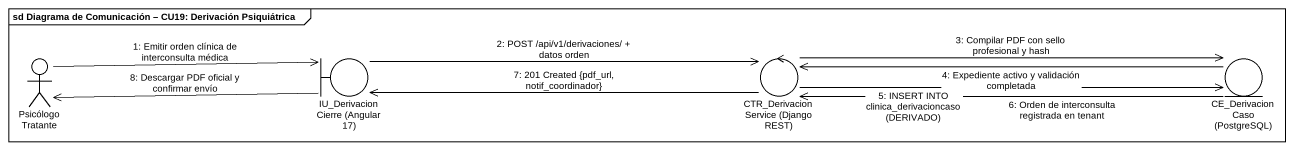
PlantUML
@startuml
mainframe sd Diagrama de Comunicación – CU19: Derivación Psiquiátrica
actor "Psicólogo Tratante" as Psicólogo_Tratante
boundary "IU_DerivacionCierre (Angular 17)" as IU_DerivacionCierre_Angular
control "CTR_DerivacionService (Django REST)" as CTR_DerivacionService
entity "CE_DerivacionCaso (PostgreSQL)" as CE_DerivacionCaso_PostgreSQL
Psicólogo_Tratante -right-> IU_DerivacionCierre_Angular : 1: Emitir orden clínica de interconsulta médica
IU_DerivacionCierre_Angular -left-> Psicólogo_Tratante : 8: Descargar PDF oficial y confirmar envío
IU_DerivacionCierre_Angular -right-> CTR_DerivacionService : 2: POST /api/v1/derivaciones/ + datos orden
CTR_DerivacionService -left-> IU_DerivacionCierre_Angular : 7: 201 Created {pdf_url, notif_coordinador}
CTR_DerivacionService -right-> CE_DerivacionCaso_PostgreSQL : 3: Compilar PDF con sello profesional y hash
CTR_DerivacionService -right-> CE_DerivacionCaso_PostgreSQL : 5: INSERT INTO clinica_derivacioncaso (DERIVADO)
CE_DerivacionCaso_PostgreSQL -left-> CTR_DerivacionService : 4: Expediente activo y validación completada
CE_DerivacionCaso_PostgreSQL -left-> CTR_DerivacionService : 6: Orden de interconsulta registrada en tenant
@enduml
